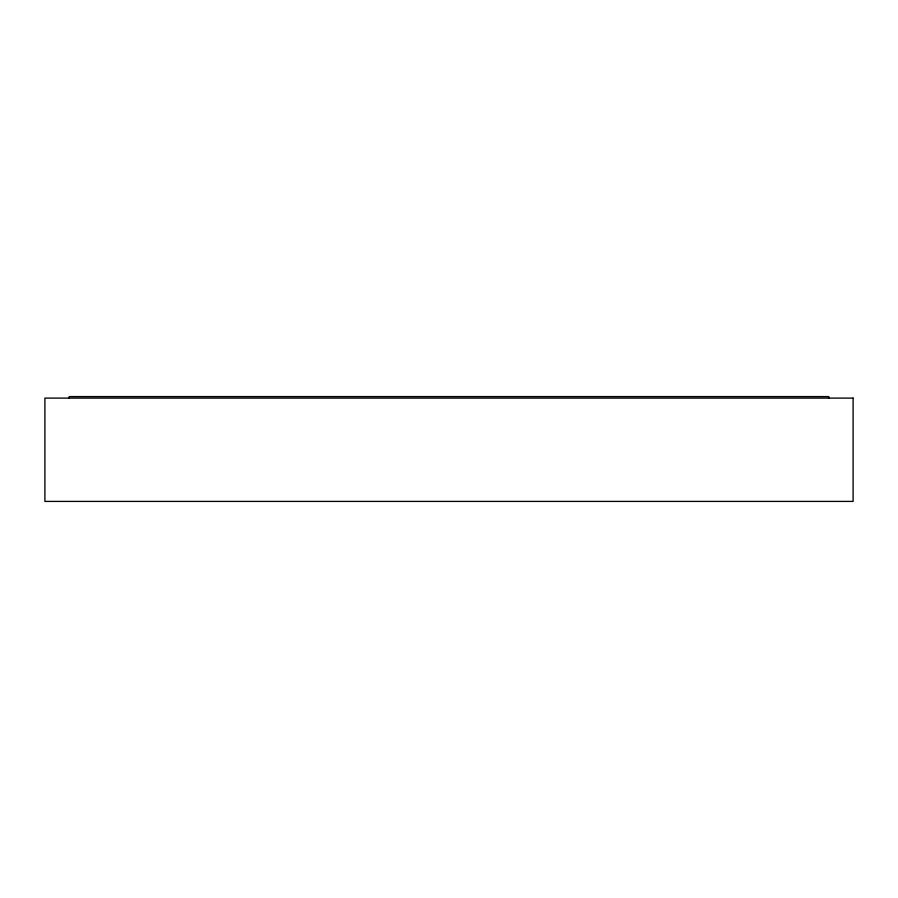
<?xml version="1.0" encoding="UTF-8"?>
<svg xmlns="http://www.w3.org/2000/svg" width="898" height="898" viewBox="0 0 898 898"><rect width="100%" height="100%" fill="white"/><g stroke="black" fill="none" stroke-linecap="round" stroke-linejoin="round"><path stroke-width="1.35" d="M828.798 398.106L828.798 396.59L69.202 396.59L69.202 398.106M853.1 398.106L44.9 398.106L44.9 501.41L853.1 501.41L853.1 398.106"/></g></svg>
